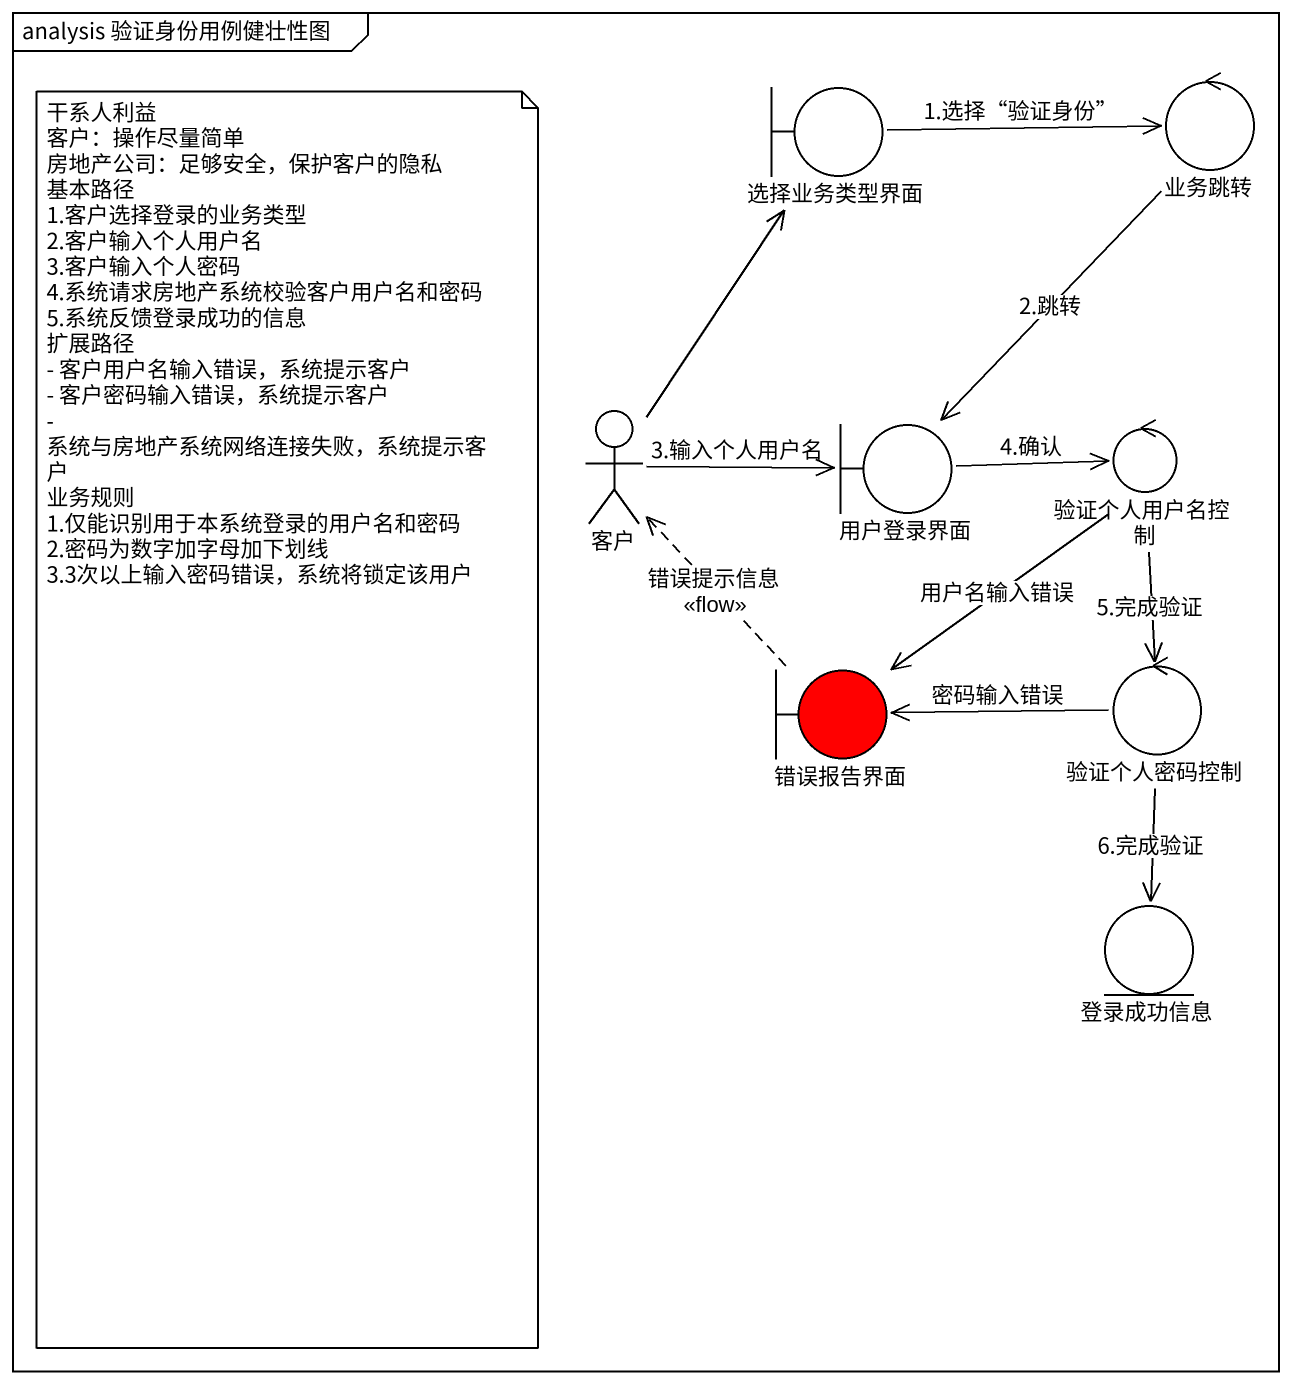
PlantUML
@startuml
mainframe analysis 验证身份用例健壮性图
boundary 选择业务类型界面
control 业务跳转
actor 客户
boundary 用户登录界面
control 验证个人用户名控制
boundary 错误报告界面 #FF0000
control 验证个人密码控制
entity 登录成功信息
选择业务类型界面 -right-> 业务跳转 : 1.选择“验证身份”
业务跳转 --> 用户登录界面 : 2.跳转
客户 -up-> 选择业务类型界面
客户 -right-> 用户登录界面 : 3.输入个人用户名
用户登录界面 -right-> 验证个人用户名控制 : 4.确认
验证个人用户名控制 --> 错误报告界面 : 用户名输入错误
验证个人用户名控制 --> 验证个人密码控制 : 5.完成验证
错误报告界面 .up.> 客户 : 错误提示信息\n<<flow>>
验证个人密码控制 -left-> 错误报告界面 : 密码输入错误
验证个人密码控制 --> 登录成功信息 : 6.完成验证
note as N1
  干系人利益
  客户：操作尽量简单
  房地产公司：足够安全，保护客户的隐私
  基本路径
  1.客户选择登录的业务类型
  2.客户输入个人用户名
  3.客户输入个人密码
  4.系统请求房地产系统校验客户用户名和密码
  5.系统反馈登录成功的信息
  扩展路径
  - 客户用户名输入错误，系统提示客户
  - 客户密码输入错误，系统提示客户
  - 系统与房地产系统网络连接失败，系统提示客户
  业务规则
  1.仅能识别用于本系统登录的用户名和密码
  2.密码为数字加字母加下划线
  3.3次以上输入密码错误，系统将锁定该用户
end note
@enduml
